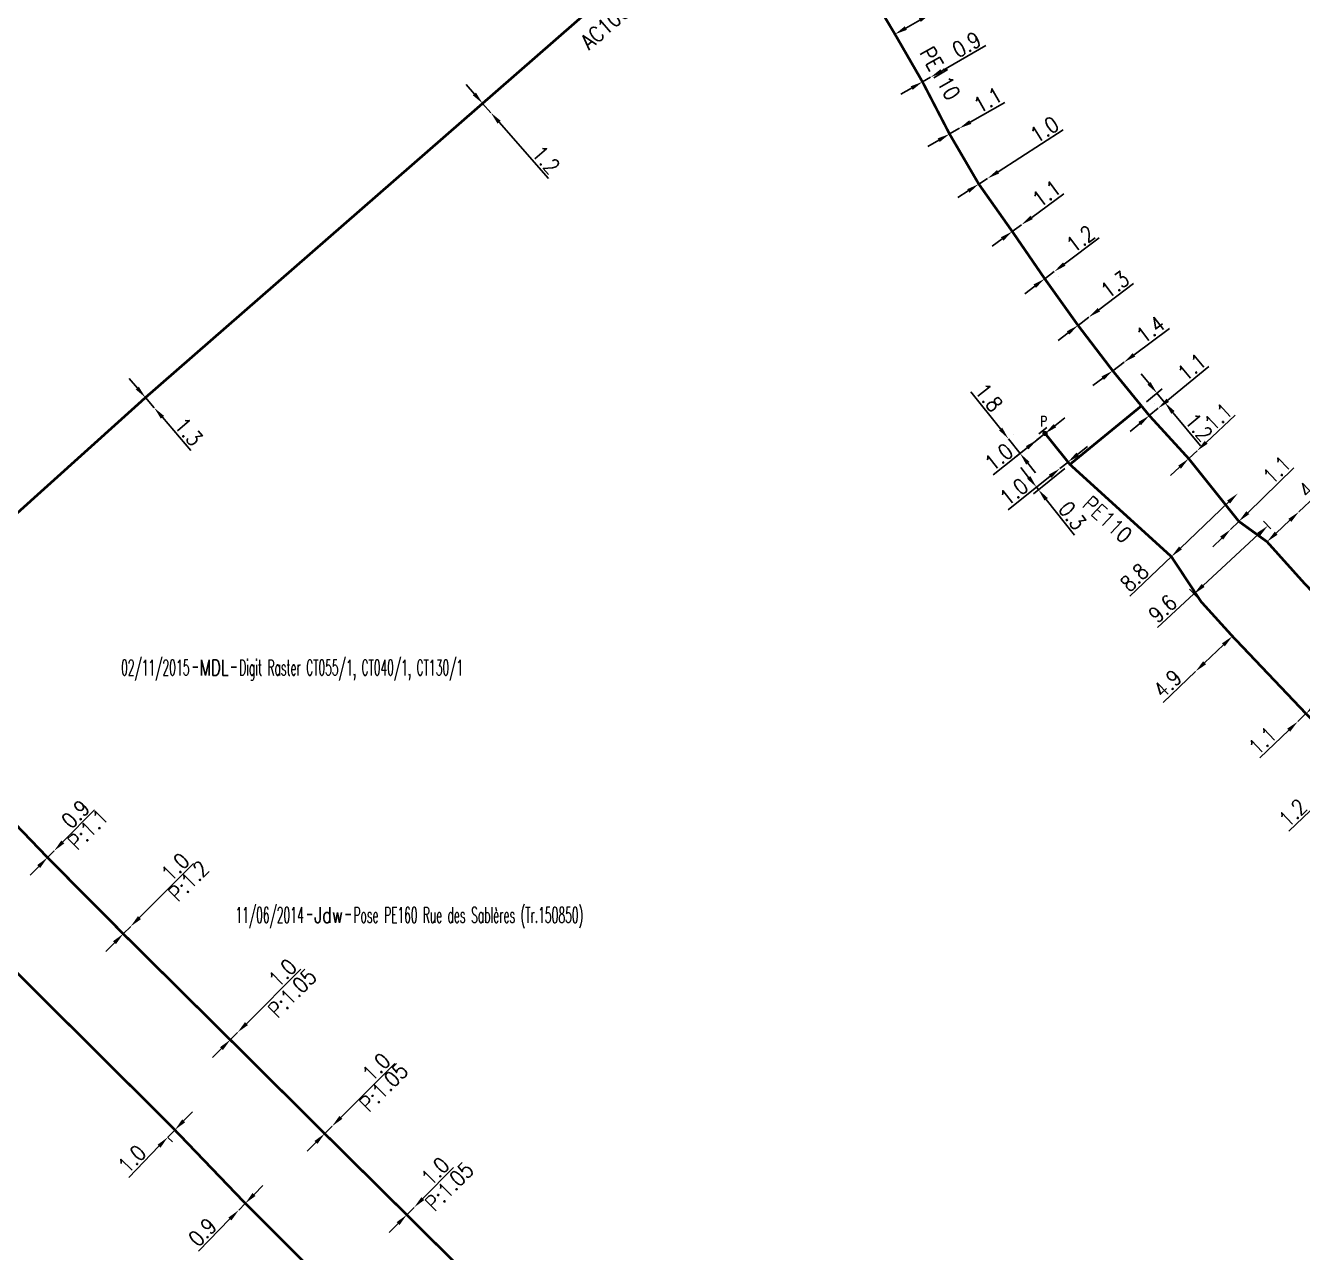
# Model space of a CAD drawing. Header units: millimetres. Extents: x 160996 to 162003, y 120996 to 122000.
# Drawn here: x 161512.5 to 161635.1, y 121206 to 121323.9 of the extents above; entities that cross this region are included whole.
import ezdxf
from ezdxf.enums import TextEntityAlignment as Align

# ---------------------------------------------------------------- set-up
doc = ezdxf.new("R2010")
doc.units = ezdxf.units.MM
doc.header["$PDMODE"] = 34
doc.linetypes.add('L_25_AP', pattern=[2000, 1000, 1000])
doc.linetypes.add('L_25_PE', pattern=[2000, 1000, 1000])
doc.layers.get('0').update_dxf_attribs({"linetype": 'CONTINUOUS'})
doc.layers.get('Defpoints').update_dxf_attribs({"linetype": 'CONTINUOUS'})
for name, color, linetype in [('L_150', 1, 'CONTINUOUS'), ('L_300', 7, 'CONTINUOUS'), ('L_340', 7, 'CONTINUOUS'), ('L_910', 7, 'CONTINUOUS')]:
    doc.layers.add(name, color=color, linetype=linetype)
doc.styles.add('G_ROMANS', font='ROMANS.SHX', dxfattribs={"width": 0.75})
doc.styles.get("Standard").update_dxf_attribs({"font": 'romans.shx', "width": 0.85})
doc.dimstyles.get("Standard").update_dxf_attribs({"dimtxt": 1.5, "dimasz": 1.2, "dimexe": 0.625, "dimexo": 0.625, "dimgap": 0.25, "dimtad": 1, "dimdec": 1, "dimzin": 0, "dimdsep": 46, "dimtxsty": 'Standard', "dimcen": -0.5, "dimadec": 0, "dimazin": 0, "dimtfac": 1, "dimtdec": 1, "dimtmove": 0, "dimatfit": 3, "dimfxl": 0, "dimtolj": 1, "dimtzin": 0, "dimarcsym": 0})

# ---------------------------------------------------------------- blocks, each defined once
blk = doc.blocks.new('GIS_MODF')
at = {"color": 0, "linetype": 'Continuous', "flags": 128}
for points in [[(-2.18, -0.01), (-1.68, -0.01)], [(1.52, -0.01), (2.02, -0.01)]]:
    blk.add_lwpolyline(points, dxfattribs=at)
at = {"color": 0, "linetype": 'Continuous', "width": 0.5}
blk.add_attdef('DATE', text='', height=1.5, dxfattribs=at).set_placement((-2.5, -0.8), align=Align.RIGHT)
at = {"color": 0, "linetype": 'Continuous', "width": 1.771291}
blk.add_attdef('USER', text='', height=1.5, dxfattribs=at).set_placement((-1.51, -0.8), (1.28, -0.8), align=Align.FIT)
at = {"color": 0, "linetype": 'Continuous', "width": 0.5}
blk.add_attdef('DESC', (2.29, -0.8), '', height=1.5, dxfattribs=at)
blk = doc.blocks.new('L_340_07')
at = {"color": 0, "linetype": 'Continuous', "const_width": 0.25, "flags": 128}
blk.add_lwpolyline([(0, 0), (0.35, 0)], dxfattribs=at)
at = {"color": 0, "linetype": 'Continuous', "flags": 128}
blk.add_lwpolyline([(0.35, -0.5), (0.35, 0.5)], dxfattribs=at)
at = {"color": 0, "linetype": 'Continuous', "width": 0.75, "flags": 3}
for tag, p in [('DEF_LEG', (0.72, -3.47)), ('DEF_COUP', (0.72, -5.97)), ('DEF_TYPE', (0.72, -8.47))]:
    blk.add_attdef(tag, text='', height=1.2, dxfattribs=at).set_placement(p, align=Align.MIDDLE)
blk = doc.blocks.new('*D1093')
at = {"layer": 'Defpoints', "color": 0, "linetype": 'Continuous', "transparency": 16777216}
for p in [(161599.41, 121325.02), (161599.41, 121325.02), (161595.98, 121323.06)]:
    blk.add_point(p, dxfattribs=at)
at = {"layer": 'L_150', "color": 0, "linetype": 'Continuous', "lineweight": -2, "transparency": 16777216}
for p, q in [((161599.41, 121325.02), (161603.2, 121327.19)), ((161597.02, 121323.65), (161598.36, 121324.42))]:
    blk.add_line(p, q, dxfattribs=at)
at = {"layer": 'L_150', "color": 0, "linetype": 'Continuous', "transparency": 16777216}
for points in [[(161598.26, 121324.59), (161598.46, 121324.25), (161599.41, 121325.02)], [(161596.92, 121323.83), (161597.12, 121323.48), (161595.98, 121323.06)]]:
    blk.add_solid(points, dxfattribs=at)
at = {"layer": 'L_150', "color": 0, "linetype": 'Continuous', "transparency": 16777216, "insert": (161601.33, 121327.27), "char_height": 1.5, "attachment_point": 5, "rotation": 29.7795}
blk.add_mtext('\\A1;4.0', dxfattribs=at)
blk = doc.blocks.new('*D1094')
at = {"layer": 'Defpoints', "color": 0, "linetype": 'Continuous', "transparency": 16777216}
for p in [(161598.62, 121318.49), (161599.4, 121318.93), (161599.4, 121318.93)]:
    blk.add_point(p, dxfattribs=at)
at = {"layer": 'L_150', "color": 0, "linetype": 'Continuous', "lineweight": -2, "transparency": 16777216}
for p, q in [((161600.45, 121319.53), (161604.71, 121321.97)), ((161598.62, 121318.49), (161599.4, 121318.93)), ((161597.58, 121317.89), (161596.54, 121317.29))]:
    blk.add_line(p, q, dxfattribs=at)
at = {"layer": 'L_150', "color": 0, "linetype": 'Continuous', "transparency": 16777216}
for points in [[(161600.35, 121319.7), (161600.54, 121319.36), (161599.4, 121318.93)], [(161597.48, 121318.06), (161597.68, 121317.72), (161598.62, 121318.49)]]:
    blk.add_solid(points, dxfattribs=at)
at = {"layer": 'L_150', "color": 0, "linetype": 'Continuous', "transparency": 16777216, "insert": (161602.86, 121322.07), "char_height": 1.5, "attachment_point": 5, "rotation": 29.7795}
blk.add_mtext('\\A1;0.9', dxfattribs=at)
blk = doc.blocks.new('*D1095')
at = {"layer": 'Defpoints', "color": 0, "linetype": 'Continuous', "transparency": 16777216}
for p in [(161601.22, 121313.48), (161602.17, 121314.03), (161602.17, 121314.03)]:
    blk.add_point(p, dxfattribs=at)
at = {"layer": 'L_150', "color": 0, "linetype": 'Continuous', "lineweight": -2, "transparency": 16777216}
for p, q in [((161603.21, 121314.62), (161606.53, 121316.52)), ((161601.22, 121313.48), (161602.17, 121314.03)), ((161600.18, 121312.89), (161599.13, 121312.29))]:
    blk.add_line(p, q, dxfattribs=at)
at = {"layer": 'L_150', "color": 0, "linetype": 'Continuous', "transparency": 16777216}
for points in [[(161603.11, 121314.8), (161603.31, 121314.45), (161602.17, 121314.03)], [(161600.08, 121313.06), (161600.27, 121312.71), (161601.22, 121313.48)]]:
    blk.add_solid(points, dxfattribs=at)
at = {"layer": 'L_150', "color": 0, "linetype": 'Continuous', "transparency": 16777216, "insert": (161604.9, 121316.74), "char_height": 1.5, "attachment_point": 5, "rotation": 29.7795}
blk.add_mtext('\\A1;1.1', dxfattribs=at)
blk = doc.blocks.new('*D1096')
at = {"layer": 'Defpoints', "color": 0, "linetype": 'Continuous', "transparency": 16777216}
for p in [(161604.03, 121308.67), (161604.87, 121309.21), (161604.87, 121309.21)]:
    blk.add_point(p, dxfattribs=at)
at = {"layer": 'L_150', "color": 0, "linetype": 'Continuous', "lineweight": -2, "transparency": 16777216}
for p, q in [((161605.88, 121309.86), (161612.13, 121313.88)), ((161604.03, 121308.67), (161604.87, 121309.21)), ((161603.02, 121308.02), (161602.02, 121307.37))]:
    blk.add_line(p, q, dxfattribs=at)
at = {"layer": 'L_150', "color": 0, "linetype": 'Continuous', "transparency": 16777216}
for points in [[(161605.78, 121310.02), (161605.99, 121309.69), (161604.87, 121309.21)], [(161602.92, 121308.18), (161603.13, 121307.85), (161604.03, 121308.67)]]:
    blk.add_solid(points, dxfattribs=at)
at = {"layer": 'L_150', "color": 0, "linetype": 'Continuous', "transparency": 16777216, "insert": (161610.33, 121313.91), "char_height": 1.5, "attachment_point": 5, "rotation": 32.7632}
blk.add_mtext('\\A1;1.0', dxfattribs=at)
blk = doc.blocks.new('*D1097')
at = {"layer": 'Defpoints', "color": 0, "linetype": 'Continuous', "transparency": 16777216}
for p in [(161608.14, 121304.76), (161608.14, 121304.76), (161607.25, 121304.11)]:
    blk.add_point(p, dxfattribs=at)
at = {"layer": 'L_150', "color": 0, "linetype": 'Continuous', "lineweight": -2, "transparency": 16777216}
for p, q in [((161609.11, 121305.46), (161612.19, 121307.72)), ((161607.25, 121304.11), (161608.14, 121304.76)), ((161606.28, 121303.4), (161605.31, 121302.69))]:
    blk.add_line(p, q, dxfattribs=at)
at = {"layer": 'L_150', "color": 0, "linetype": 'Continuous', "transparency": 16777216}
for points in [[(161608.99, 121305.63), (161609.22, 121305.3), (161608.14, 121304.76)], [(161606.16, 121303.56), (161606.4, 121303.24), (161607.25, 121304.11)]]:
    blk.add_solid(points, dxfattribs=at)
at = {"layer": 'L_150', "color": 0, "linetype": 'Continuous', "transparency": 16777216, "insert": (161610.54, 121307.76), "char_height": 1.5, "attachment_point": 5, "rotation": 36.2138}
blk.add_mtext('\\A1;1.1', dxfattribs=at)
blk = doc.blocks.new('*D1098')
at = {"layer": 'Defpoints', "color": 0, "linetype": 'Continuous', "transparency": 16777216}
for p in [(161610.36, 121299.58), (161611.28, 121300.27), (161611.28, 121300.27)]:
    blk.add_point(p, dxfattribs=at)
at = {"layer": 'L_150', "color": 0, "linetype": 'Continuous', "lineweight": -2, "transparency": 16777216}
for p, q in [((161612.24, 121300.98), (161615.6, 121303.49)), ((161610.36, 121299.58), (161611.28, 121300.27)), ((161611.65, 121299.77), (161611.66, 121299.77)), ((161609.4, 121298.86), (161608.44, 121298.14)), ((161610.73, 121299.08), (161610.73, 121299.08))]:
    blk.add_line(p, q, dxfattribs=at)
at = {"layer": 'L_150', "color": 0, "linetype": 'Continuous', "transparency": 16777216}
for points in [[(161612.12, 121301.14), (161612.36, 121300.82), (161611.28, 121300.27)], [(161609.28, 121299.02), (161609.52, 121298.7), (161610.36, 121299.58)]]:
    blk.add_solid(points, dxfattribs=at)
at = {"layer": 'L_150', "color": 0, "linetype": 'Continuous', "transparency": 16777216, "insert": (161613.81, 121303.4), "char_height": 1.5, "attachment_point": 5, "rotation": 36.7208}
blk.add_mtext('\\A1;1.2', dxfattribs=at)
blk = doc.blocks.new('*D1099')
at = {"layer": 'Defpoints', "color": 0, "linetype": 'Continuous', "transparency": 16777216}
for p in [(161614.6, 121295.88), (161614.6, 121295.88), (161613.56, 121295.1)]:
    blk.add_point(p, dxfattribs=at)
at = {"layer": 'L_150', "color": 0, "linetype": 'Continuous', "lineweight": -2, "transparency": 16777216}
for p, q in [((161615.56, 121296.6), (161618.9, 121299.12)), ((161613.56, 121295.1), (161614.6, 121295.88)), ((161612.6, 121294.37), (161611.64, 121293.65))]:
    blk.add_line(p, q, dxfattribs=at)
at = {"layer": 'L_150', "color": 0, "linetype": 'Continuous', "transparency": 16777216}
for points in [[(161615.44, 121296.76), (161615.68, 121296.44), (161614.6, 121295.88)], [(161612.48, 121294.53), (161612.72, 121294.21), (161613.56, 121295.1)]]:
    blk.add_solid(points, dxfattribs=at)
at = {"layer": 'L_150', "color": 0, "linetype": 'Continuous', "transparency": 16777216, "insert": (161617.11, 121299.02), "char_height": 1.5, "attachment_point": 5, "rotation": 36.9665}
blk.add_mtext('\\A1;1.3', dxfattribs=at)
blk = doc.blocks.new('*D1100')
at = {"layer": 'Defpoints', "color": 0, "linetype": 'Continuous', "transparency": 16777216}
for p in [(161617.98, 121291.55), (161617.98, 121291.55), (161616.89, 121290.74)]:
    blk.add_point(p, dxfattribs=at)
at = {"layer": 'L_150', "color": 0, "linetype": 'Continuous', "lineweight": -2, "transparency": 16777216}
for p, q in [((161618.94, 121292.27), (161622.34, 121294.81)), ((161616.52, 121291.24), (161616.52, 121291.24)), ((161616.89, 121290.74), (161617.98, 121291.55)), ((161615.93, 121290.02), (161614.97, 121289.31))]:
    blk.add_line(p, q, dxfattribs=at)
at = {"layer": 'L_150', "color": 0, "linetype": 'Continuous', "transparency": 16777216}
for points in [[(161618.82, 121292.43), (161619.06, 121292.11), (161617.98, 121291.55)], [(161615.81, 121290.18), (161616.05, 121289.86), (161616.89, 121290.74)]]:
    blk.add_solid(points, dxfattribs=at)
at = {"layer": 'L_150', "color": 0, "linetype": 'Continuous', "transparency": 16777216, "insert": (161620.52, 121294.7), "char_height": 1.5, "attachment_point": 5, "rotation": 36.7484}
blk.add_mtext('\\A1;1.4', dxfattribs=at)
blk = doc.blocks.new('*D1101')
at = {"layer": 'Defpoints', "color": 0, "linetype": 'Continuous', "transparency": 16777216}
for p in [(161619.65, 121287.36), (161621.91, 121287.67), (161621.26, 121287.13)]:
    blk.add_point(p, dxfattribs=at)
at = {"layer": 'L_150', "color": 0, "linetype": 'Continuous', "lineweight": -2, "transparency": 16777216}
for p, q in [((161620.38, 121289.52), (161619.62, 121290.44)), ((161620.13, 121287.76), (161621.63, 121288.99)), ((161621.14, 121288.59), (161621.91, 121287.67)), ((161621.74, 121287.53), (161622.39, 121288.07)), ((161622.67, 121286.74), (161625.34, 121283.51))]:
    blk.add_line(p, q, dxfattribs=at)
at = {"layer": 'L_150', "color": 0, "linetype": 'Continuous', "transparency": 16777216}
for points in [[(161620.53, 121289.65), (161620.23, 121289.39), (161621.14, 121288.59)], [(161622.83, 121286.87), (161622.52, 121286.61), (161621.91, 121287.67)]]:
    blk.add_solid(points, dxfattribs=at)
at = {"layer": 'L_150', "color": 0, "linetype": 'Continuous', "transparency": 16777216, "insert": (161625.16, 121285.3), "char_height": 1.5, "attachment_point": 5, "rotation": 309.5326}
blk.add_mtext('\\A1;1.2', dxfattribs=at)
blk = doc.blocks.new('*D1102')
at = {"layer": 'Defpoints', "color": 0, "linetype": 'Continuous', "transparency": 16777216}
for p in [(161620.41, 121286.43), (161621.26, 121287.13), (161621.26, 121287.13)]:
    blk.add_point(p, dxfattribs=at)
at = {"layer": 'L_150', "color": 0, "linetype": 'Continuous', "lineweight": -2, "transparency": 16777216}
for p, q in [((161622.19, 121287.9), (161626.13, 121291.16)), ((161620.86, 121287.62), (161620.86, 121287.62)), ((161620.41, 121286.43), (161621.26, 121287.13)), ((161619.49, 121285.67), (161618.56, 121284.91))]:
    blk.add_line(p, q, dxfattribs=at)
at = {"layer": 'L_150', "color": 0, "linetype": 'Continuous', "transparency": 16777216}
for points in [[(161622.06, 121288.05), (161622.31, 121287.74), (161621.26, 121287.13)], [(161619.36, 121285.82), (161619.61, 121285.51), (161620.41, 121286.43)]]:
    blk.add_solid(points, dxfattribs=at)
at = {"layer": 'L_150', "color": 0, "linetype": 'Continuous', "transparency": 16777216, "insert": (161624.48, 121291.09), "char_height": 1.5, "attachment_point": 5, "rotation": 39.5326}
blk.add_mtext('\\A1;1.1', dxfattribs=at)
blk = doc.blocks.new('*D1103')
at = {"layer": 'Defpoints', "color": 0, "linetype": 'Continuous', "transparency": 16777216}
for p in [(161625, 121283.05), (161625, 121283.05), (161624.19, 121282.3)]:
    blk.add_point(p, dxfattribs=at)
at = {"layer": 'L_150', "color": 0, "linetype": 'Continuous', "lineweight": -2, "transparency": 16777216}
for p, q in [((161625.87, 121283.86), (161628.67, 121286.47)), ((161624.19, 121282.3), (161625, 121283.05)), ((161623.32, 121281.48), (161622.44, 121280.66))]:
    blk.add_line(p, q, dxfattribs=at)
at = {"layer": 'L_150', "color": 0, "linetype": 'Continuous', "transparency": 16777216}
for points in [[(161625.74, 121284.01), (161626.01, 121283.72), (161625, 121283.05)], [(161623.18, 121281.62), (161623.45, 121281.33), (161624.19, 121282.3)]]:
    blk.add_solid(points, dxfattribs=at)
at = {"layer": 'L_150', "color": 0, "linetype": 'Continuous', "transparency": 16777216, "insert": (161627.03, 121286.31), "char_height": 1.5, "attachment_point": 5, "rotation": 43.0328}
blk.add_mtext('\\A1;1.1', dxfattribs=at)
blk = doc.blocks.new('*D1104')
at = {"layer": 'Defpoints', "color": 0, "linetype": 'Continuous', "transparency": 16777216}
for p in [(161629.01, 121276.27), (161628.22, 121275.5), (161628.22, 121275.5)]:
    blk.add_point(p, dxfattribs=at)
at = {"layer": 'L_150', "color": 0, "linetype": 'Continuous', "lineweight": -2, "transparency": 16777216}
for p, q in [((161629.87, 121277.1), (161634.3, 121281.41)), ((161628.22, 121275.5), (161629.01, 121276.27)), ((161627.36, 121274.66), (161626.5, 121273.83))]:
    blk.add_line(p, q, dxfattribs=at)
at = {"layer": 'L_150', "color": 0, "linetype": 'Continuous', "transparency": 16777216}
for points in [[(161629.73, 121277.25), (161630.01, 121276.96), (161629.01, 121276.27)], [(161627.22, 121274.81), (161627.5, 121274.52), (161628.22, 121275.5)]]:
    blk.add_solid(points, dxfattribs=at)
at = {"layer": 'L_150', "color": 0, "linetype": 'Continuous', "transparency": 16777216, "insert": (161632.66, 121281.21), "char_height": 1.5, "attachment_point": 5, "rotation": 44.1867}
blk.add_mtext('\\A1;1.1', dxfattribs=at)
blk = doc.blocks.new('*D1105')
at = {"layer": 'Defpoints', "color": 0, "linetype": 'Continuous', "transparency": 16777216}
for p in [(161634.78, 121277.19), (161634.78, 121277.19), (161631.72, 121274.31)]:
    blk.add_point(p, dxfattribs=at)
at = {"layer": 'L_150', "color": 0, "linetype": 'Continuous', "lineweight": -2, "transparency": 16777216}
for p, q in [((161634.78, 121277.19), (161637.97, 121280.19)), ((161632.6, 121275.13), (161633.91, 121276.37))]:
    blk.add_line(p, q, dxfattribs=at)
at = {"layer": 'L_150', "color": 0, "linetype": 'Continuous', "transparency": 16777216}
for points in [[(161633.77, 121276.51), (161634.05, 121276.22), (161634.78, 121277.19)], [(161632.46, 121275.28), (161632.73, 121274.99), (161631.72, 121274.31)]]:
    blk.add_solid(points, dxfattribs=at)
at = {"layer": 'L_150', "color": 0, "linetype": 'Continuous', "transparency": 16777216, "insert": (161636.13, 121279.83), "char_height": 1.5, "attachment_point": 5, "rotation": 43.264}
blk.add_mtext('\\A1;4.2', dxfattribs=at)
blk = doc.blocks.new('*D1117')
at = {"layer": 'Defpoints', "color": 0, "linetype": 'Continuous', "transparency": 16777216}
for p in [(161634.67, 121257.04), (161634.67, 121257.04), (161635.46, 121257.8)]:
    blk.add_point(p, dxfattribs=at)
at = {"layer": 'L_150', "color": 0, "linetype": 'Continuous', "lineweight": -2, "transparency": 16777216}
for p, q in [((161636.33, 121258.63), (161637.2, 121259.46)), ((161635.46, 121257.8), (161634.67, 121257.04)), ((161633.8, 121256.22), (161631.03, 121253.57))]:
    blk.add_line(p, q, dxfattribs=at)
at = {"layer": 'L_150', "color": 0, "linetype": 'Continuous', "transparency": 16777216}
for points in [[(161636.19, 121258.78), (161636.47, 121258.49), (161635.46, 121257.8)], [(161633.66, 121256.36), (161633.94, 121256.07), (161634.67, 121257.04)]]:
    blk.add_solid(points, dxfattribs=at)
at = {"layer": 'L_150', "color": 0, "linetype": 'Continuous', "transparency": 16777216, "insert": (161631.29, 121255.2), "char_height": 1.5, "attachment_point": 5, "rotation": 43.6959}
blk.add_mtext('\\A1;1.1', dxfattribs=at)
blk = doc.blocks.new('*D1118')
at = {"layer": 'Defpoints', "color": 0, "linetype": 'Continuous', "transparency": 16777216}
for p in [(161639.52, 121251.98), (161639.52, 121251.98), (161640.35, 121252.77)]:
    blk.add_point(p, dxfattribs=at)
at = {"layer": 'L_150', "color": 0, "linetype": 'Continuous', "lineweight": -2, "transparency": 16777216}
for p, q in [((161641.21, 121253.6), (161642.08, 121254.43)), ((161640.35, 121252.77), (161639.52, 121251.98)), ((161638.65, 121251.15), (161633.82, 121246.52))]:
    blk.add_line(p, q, dxfattribs=at)
at = {"layer": 'L_150', "color": 0, "linetype": 'Continuous', "transparency": 16777216}
for points in [[(161641.08, 121253.74), (161641.35, 121253.46), (161640.35, 121252.77)], [(161638.51, 121251.29), (161638.79, 121251), (161639.52, 121251.98)]]:
    blk.add_solid(points, dxfattribs=at)
at = {"layer": 'L_150', "color": 0, "linetype": 'Continuous', "transparency": 16777216, "insert": (161634.2, 121248.27), "char_height": 1.5, "attachment_point": 5, "rotation": 43.7573}
blk.add_mtext('\\A1;1.2', dxfattribs=at)
blk = doc.blocks.new('*D1119')
at = {"layer": 'Defpoints', "color": 0, "linetype": 'Continuous', "transparency": 16777216}
for p in [(161628.39, 121265.24), (161624.85, 121261.85), (161624.85, 121261.85)]:
    blk.add_point(p, dxfattribs=at)
at = {"layer": 'L_150', "color": 0, "linetype": 'Continuous', "lineweight": -2, "transparency": 16777216}
for p, q in [((161627.53, 121264.41), (161625.72, 121262.68)), ((161624.85, 121261.85), (161621.73, 121258.87))]:
    blk.add_line(p, q, dxfattribs=at)
at = {"layer": 'L_150', "color": 0, "linetype": 'Continuous', "transparency": 16777216}
for points in [[(161627.39, 121264.55), (161627.66, 121264.26), (161628.39, 121265.24)], [(161625.58, 121262.83), (161625.86, 121262.54), (161624.85, 121261.85)]]:
    blk.add_solid(points, dxfattribs=at)
at = {"layer": 'L_150', "color": 0, "linetype": 'Continuous', "transparency": 16777216, "insert": (161622.17, 121260.67), "char_height": 1.5, "attachment_point": 5, "rotation": 43.6959}
blk.add_mtext('\\A1;4.9', dxfattribs=at)
blk = doc.blocks.new('*D1120')
at = {"layer": 'Defpoints', "color": 0, "linetype": 'Continuous', "transparency": 16777216}
for p in [(161628.9, 121278.95), (161628.9, 121278.95), (161622.53, 121272.88)]:
    blk.add_point(p, dxfattribs=at)
at = {"layer": 'L_150', "color": 0, "linetype": 'Continuous', "lineweight": -2, "transparency": 16777216}
for p, q in [((161628.03, 121278.13), (161623.4, 121273.71)), ((161622.53, 121272.88), (161618.53, 121269.07))]:
    blk.add_line(p, q, dxfattribs=at)
at = {"layer": 'L_150', "color": 0, "linetype": 'Continuous', "transparency": 16777216}
for points in [[(161627.89, 121278.27), (161628.17, 121277.98), (161628.9, 121278.95)], [(161623.26, 121273.85), (161623.53, 121273.57), (161622.53, 121272.88)]]:
    blk.add_solid(points, dxfattribs=at)
at = {"layer": 'L_150', "color": 0, "linetype": 'Continuous', "transparency": 16777216, "insert": (161618.98, 121270.89), "char_height": 1.5, "attachment_point": 5, "rotation": 43.6267}
blk.add_mtext('\\A1;8.8', dxfattribs=at)
blk = doc.blocks.new('*D1121')
at = {"layer": 'Defpoints', "color": 0, "linetype": 'Continuous', "transparency": 16777216}
for p in [(161631.79, 121275.84), (161632.49, 121275.08), (161625.38, 121268.56)]:
    blk.add_point(p, dxfattribs=at)
at = {"layer": 'L_150', "color": 0, "linetype": 'Continuous', "lineweight": -2, "transparency": 16777216}
for p, q in [((161632.07, 121275.54), (161631.37, 121276.3)), ((161630.91, 121275.03), (161625.58, 121270.12)), ((161624.7, 121269.3), (161621.2, 121266.08)), ((161624.96, 121269.02), (161624.27, 121269.76))]:
    blk.add_line(p, q, dxfattribs=at)
at = {"layer": 'L_150', "color": 0, "linetype": 'Continuous', "transparency": 16777216}
for points in [[(161630.78, 121275.18), (161631.05, 121274.88), (161631.79, 121275.84)], [(161625.44, 121270.26), (161625.72, 121269.97), (161624.7, 121269.3)]]:
    blk.add_solid(points, dxfattribs=at)
at = {"layer": 'L_150', "color": 0, "linetype": 'Continuous', "transparency": 16777216, "insert": (161621.69, 121267.89), "char_height": 1.5, "attachment_point": 5, "rotation": 42.6569}
blk.add_mtext('\\A1;9.6', dxfattribs=at)
blk = doc.blocks.new('*D1122')
at = {"layer": 'Defpoints', "color": 0, "linetype": 'Continuous', "transparency": 16777216}
for p in [(161611.82, 121281.35), (161612.78, 121281.74), (161609.57, 121279.56)]:
    blk.add_point(p, dxfattribs=at)
at = {"layer": 'L_150', "color": 0, "linetype": 'Continuous', "lineweight": -2, "transparency": 16777216}
for p, q in [((161608.82, 121280.49), (161608.07, 121281.43)), ((161612.3, 121281.35), (161609.27, 121278.93)), ((161611.33, 121280.96), (161609.08, 121279.17)), ((161609.57, 121279.56), (161609.75, 121279.32)), ((161610.5, 121278.38), (161613.23, 121274.96))]:
    blk.add_line(p, q, dxfattribs=at)
at = {"layer": 'L_150', "color": 0, "linetype": 'Continuous', "transparency": 16777216}
for points in [[(161608.98, 121280.62), (161608.66, 121280.37), (161609.57, 121279.56)], [(161610.66, 121278.51), (161610.35, 121278.26), (161609.75, 121279.32)]]:
    blk.add_solid(points, dxfattribs=at)
at = {"layer": 'L_150', "color": 0, "linetype": 'Continuous', "transparency": 16777216, "insert": (161613.02, 121276.83), "char_height": 1.5, "attachment_point": 5, "rotation": 308.5547}
blk.add_mtext('\\A1;0.3', dxfattribs=at)
blk = doc.blocks.new('*D1123')
at = {"layer": 'Defpoints', "color": 0, "linetype": 'Continuous', "transparency": 16777216}
for p in [(161611.82, 121281.35), (161611.82, 121281.35), (161612.6, 121281.97)]:
    blk.add_point(p, dxfattribs=at)
at = {"layer": 'L_150', "color": 0, "linetype": 'Continuous', "lineweight": -2, "transparency": 16777216}
for p, q in [((161613.54, 121282.72), (161614.47, 121283.47)), ((161612.6, 121281.97), (161611.82, 121281.35)), ((161610.88, 121280.6), (161606.85, 121277.39))]:
    blk.add_line(p, q, dxfattribs=at)
at = {"layer": 'L_150', "color": 0, "linetype": 'Continuous', "transparency": 16777216}
for points in [[(161613.41, 121282.88), (161613.66, 121282.56), (161612.6, 121281.97)], [(161610.75, 121280.76), (161611, 121280.44), (161611.82, 121281.35)]]:
    blk.add_solid(points, dxfattribs=at)
at = {"layer": 'L_150', "color": 0, "linetype": 'Continuous', "transparency": 16777216, "insert": (161607.4, 121279.11), "char_height": 1.5, "attachment_point": 5, "rotation": 38.5547}
blk.add_mtext('\\A1;1.0', dxfattribs=at)
blk = doc.blocks.new('*D1124')
at = {"layer": 'Defpoints', "color": 0, "linetype": 'Continuous', "transparency": 16777216}
for p in [(161606.87, 121284.21), (161606.87, 121284.21), (161610.4, 121284.71)]:
    blk.add_point(p, dxfattribs=at)
at = {"layer": 'L_340', "color": 0, "linetype": 'Continuous', "lineweight": -2, "transparency": 16777216}
for p, q in [((161606.13, 121285.15), (161603.28, 121288.72)), ((161607.99, 121282.8), (161606.87, 121284.21)), ((161607.36, 121284.6), (161607.36, 121284.6)), ((161609.91, 121284.32), (161607.5, 121282.41)), ((161608.74, 121281.86), (161609.49, 121280.92))]:
    blk.add_line(p, q, dxfattribs=at)
at = {"layer": 'L_340', "color": 0, "linetype": 'Continuous', "transparency": 16777216}
for points in [[(161606.28, 121285.27), (161605.97, 121285.02), (161606.87, 121284.21)], [(161608.9, 121281.98), (161608.58, 121281.73), (161607.99, 121282.8)]]:
    blk.add_solid(points, dxfattribs=at)
at = {"layer": 'L_340', "color": 0, "linetype": 'Continuous', "transparency": 16777216, "insert": (161605, 121288.17), "char_height": 1.5, "attachment_point": 5, "rotation": 308.4963}
blk.add_mtext('\\A1;1.8', dxfattribs=at)
blk = doc.blocks.new('*D1125')
at = {"layer": 'Defpoints', "color": 0, "linetype": 'Continuous', "transparency": 16777216}
for p in [(161609.62, 121284.09), (161609.62, 121284.09), (161610.4, 121284.71)]:
    blk.add_point(p, dxfattribs=at)
at = {"layer": 'L_340', "color": 0, "linetype": 'Continuous', "lineweight": -2, "transparency": 16777216}
for p, q in [((161611.34, 121285.46), (161612.28, 121286.21)), ((161610.4, 121284.71), (161609.62, 121284.09)), ((161608.68, 121283.34), (161605.4, 121280.74))]:
    blk.add_line(p, q, dxfattribs=at)
at = {"layer": 'L_340', "color": 0, "linetype": 'Continuous', "transparency": 16777216}
for points in [[(161611.22, 121285.62), (161611.46, 121285.3), (161610.4, 121284.71)], [(161608.55, 121283.5), (161608.8, 121283.19), (161609.62, 121284.09)]]:
    blk.add_solid(points, dxfattribs=at)
at = {"layer": 'L_340', "color": 0, "linetype": 'Continuous', "transparency": 16777216, "insert": (161605.95, 121282.45), "char_height": 1.5, "attachment_point": 5, "rotation": 38.4963}
blk.add_mtext('\\A1;1.0', dxfattribs=at)
blk = doc.blocks.new('*D1127')
at = {"layer": 'Defpoints', "color": 0, "linetype": 'Continuous', "transparency": 16777216}
for p in [(161556.37, 121316.42), (161557.16, 121315.52), (161557.16, 121315.52)]:
    blk.add_point(p, dxfattribs=at)
at = {"layer": 'L_150', "color": 0, "linetype": 'Continuous', "lineweight": -2, "transparency": 16777216}
for p, q in [((161555.58, 121317.32), (161554.78, 121318.22)), ((161556.37, 121316.42), (161557.16, 121315.52)), ((161557.95, 121314.61), (161562.69, 121309.21))]:
    blk.add_line(p, q, dxfattribs=at)
at = {"layer": 'L_150', "color": 0, "linetype": 'Continuous', "transparency": 16777216}
for points in [[(161555.73, 121317.45), (161555.43, 121317.19), (161556.37, 121316.42)], [(161558.1, 121314.75), (161557.8, 121314.48), (161557.16, 121315.52)]]:
    blk.add_solid(points, dxfattribs=at)
at = {"layer": 'L_150', "color": 0, "linetype": 'Continuous', "transparency": 16777216, "insert": (161562.46, 121311), "char_height": 1.5, "attachment_point": 5, "rotation": 311.2879}
blk.add_mtext('\\A1;1.2', dxfattribs=at)
blk = doc.blocks.new('*D1128')
at = {"layer": 'Defpoints', "color": 0, "linetype": 'Continuous', "transparency": 16777216}
for p in [(161523.98, 121288.16), (161524.83, 121287.17), (161524.83, 121287.17)]:
    blk.add_point(p, dxfattribs=at)
at = {"layer": 'L_150', "color": 0, "linetype": 'Continuous', "lineweight": -2, "transparency": 16777216}
for p, q in [((161523.2, 121289.07), (161522.41, 121289.98)), ((161523.98, 121288.16), (161524.83, 121287.17)), ((161525.61, 121286.27), (161528.35, 121283.09))]:
    blk.add_line(p, q, dxfattribs=at)
at = {"layer": 'L_150', "color": 0, "linetype": 'Continuous', "transparency": 16777216}
for points in [[(161523.35, 121289.2), (161523.05, 121288.94), (161523.98, 121288.16)], [(161525.77, 121286.4), (161525.46, 121286.13), (161524.83, 121287.17)]]:
    blk.add_solid(points, dxfattribs=at)
at = {"layer": 'L_150', "color": 0, "linetype": 'Continuous', "transparency": 16777216, "insert": (161528.13, 121284.88), "char_height": 1.5, "attachment_point": 5, "rotation": 310.797}
blk.add_mtext('\\A1;1.3', dxfattribs=at)
blk = doc.blocks.new('*D1139')
at = {"layer": 'Defpoints', "color": 0, "linetype": 'Continuous', "transparency": 16777216}
for p in [(161549.79, 121210.37), (161549.79, 121210.37), (161549.08, 121209.66)]:
    blk.add_point(p, dxfattribs=at)
at = {"layer": 'L_150', "color": 0, "linetype": 'Continuous', "lineweight": -2, "transparency": 16777216}
for p, q in [((161550.63, 121211.22), (161553.58, 121214.2)), ((161549.08, 121209.66), (161549.79, 121210.37)), ((161548.24, 121208.81), (161547.4, 121207.95))]:
    blk.add_line(p, q, dxfattribs=at)
at = {"layer": 'L_150', "color": 0, "linetype": 'Continuous', "transparency": 16777216}
for points in [[(161550.49, 121211.36), (161550.77, 121211.08), (161549.79, 121210.37)], [(161548.1, 121208.95), (161548.38, 121208.67), (161549.08, 121209.66)]]:
    blk.add_solid(points, dxfattribs=at)
at = {"layer": 'L_150', "color": 0, "linetype": 'Continuous', "transparency": 16777216, "insert": (161551.81, 121213.84), "char_height": 1.5, "attachment_point": 5, "rotation": 45.3272}
blk.add_mtext('\\A1;1.0', dxfattribs=at)
blk = doc.blocks.new('*D1140')
at = {"layer": 'Defpoints', "color": 0, "linetype": 'Continuous', "transparency": 16777216}
for p in [(161541.2, 121217.46), (161541.91, 121218.17), (161541.91, 121218.17)]:
    blk.add_point(p, dxfattribs=at)
at = {"layer": 'L_150', "color": 0, "linetype": 'Continuous', "lineweight": -2, "transparency": 16777216}
for p, q in [((161542.75, 121219.02), (161547.92, 121224.21)), ((161541.2, 121217.46), (161541.91, 121218.17)), ((161540.36, 121216.61), (161539.51, 121215.76))]:
    blk.add_line(p, q, dxfattribs=at)
at = {"layer": 'L_150', "color": 0, "linetype": 'Continuous', "transparency": 16777216}
for points in [[(161542.61, 121219.16), (161542.9, 121218.88), (161541.91, 121218.17)], [(161540.21, 121216.75), (161540.5, 121216.47), (161541.2, 121217.46)]]:
    blk.add_solid(points, dxfattribs=at)
at = {"layer": 'L_150', "color": 0, "linetype": 'Continuous', "transparency": 16777216, "insert": (161546.16, 121223.85), "char_height": 1.5, "attachment_point": 5, "rotation": 45.1486}
blk.add_mtext('\\A1;1.0', dxfattribs=at)
blk = doc.blocks.new('*D1141')
at = {"layer": 'Defpoints', "color": 0, "linetype": 'Continuous', "transparency": 16777216}
for p in [(161532.83, 121227.18), (161532.83, 121227.18), (161532.13, 121226.47)]:
    blk.add_point(p, dxfattribs=at)
at = {"layer": 'L_150', "color": 0, "linetype": 'Continuous', "lineweight": -2, "transparency": 16777216}
for p, q in [((161533.68, 121228.02), (161538.91, 121233.25)), ((161532.13, 121226.47), (161532.83, 121227.18)), ((161531.28, 121225.62), (161530.43, 121224.77))]:
    blk.add_line(p, q, dxfattribs=at)
at = {"layer": 'L_150', "color": 0, "linetype": 'Continuous', "transparency": 16777216}
for points in [[(161533.54, 121228.17), (161533.82, 121227.88), (161532.83, 121227.18)], [(161531.14, 121225.76), (161531.42, 121225.48), (161532.13, 121226.47)]]:
    blk.add_solid(points, dxfattribs=at)
at = {"layer": 'L_150', "color": 0, "linetype": 'Continuous', "transparency": 16777216, "insert": (161537.15, 121232.9), "char_height": 1.5, "attachment_point": 5, "rotation": 45.007}
blk.add_mtext('\\A1;1.0', dxfattribs=at)
blk = doc.blocks.new('*D1142')
at = {"layer": 'Defpoints', "color": 0, "linetype": 'Continuous', "transparency": 16777216}
for p in [(161522.56, 121237.36), (161522.56, 121237.36), (161521.85, 121236.65)]:
    blk.add_point(p, dxfattribs=at)
at = {"layer": 'L_150', "color": 0, "linetype": 'Continuous', "lineweight": -2, "transparency": 16777216}
for p, q in [((161523.4, 121238.21), (161528.61, 121243.42)), ((161521.85, 121236.65), (161522.56, 121237.36)), ((161521, 121235.8), (161520.16, 121234.95))]:
    blk.add_line(p, q, dxfattribs=at)
at = {"layer": 'L_150', "color": 0, "linetype": 'Continuous', "transparency": 16777216}
for points in [[(161523.26, 121238.35), (161523.55, 121238.06), (161522.56, 121237.36)], [(161520.86, 121235.94), (161521.15, 121235.66), (161521.85, 121236.65)]]:
    blk.add_solid(points, dxfattribs=at)
at = {"layer": 'L_150', "color": 0, "linetype": 'Continuous', "transparency": 16777216, "insert": (161526.85, 121243.07), "char_height": 1.5, "attachment_point": 5, "rotation": 45.0862}
blk.add_mtext('\\A1;1.0', dxfattribs=at)
blk = doc.blocks.new('*D1143')
at = {"layer": 'Defpoints', "color": 0, "linetype": 'Continuous', "transparency": 16777216}
for p in [(161515.21, 121244.62), (161515.21, 121244.62), (161514.57, 121243.98)]:
    blk.add_point(p, dxfattribs=at)
at = {"layer": 'L_150', "color": 0, "linetype": 'Continuous', "lineweight": -2, "transparency": 16777216}
for p, q in [((161516.05, 121245.48), (161519.07, 121248.55)), ((161514.57, 121243.98), (161515.21, 121244.62)), ((161513.73, 121243.12), (161512.89, 121242.27))]:
    blk.add_line(p, q, dxfattribs=at)
at = {"layer": 'L_150', "color": 0, "linetype": 'Continuous', "transparency": 16777216}
for points in [[(161515.9, 121245.62), (161516.19, 121245.34), (161515.21, 121244.62)], [(161513.59, 121243.26), (161513.87, 121242.98), (161514.57, 121243.98)]]:
    blk.add_solid(points, dxfattribs=at)
at = {"layer": 'L_150', "color": 0, "linetype": 'Continuous', "transparency": 16777216, "insert": (161517.27, 121248.14), "char_height": 1.5, "attachment_point": 5, "rotation": 45.4468}
blk.add_mtext('\\A1;0.9', dxfattribs=at)
blk = doc.blocks.new('*D1163')
at = {"layer": 'Defpoints', "color": 0, "linetype": 'Continuous', "transparency": 16777216}
for p in [(161532.94, 121210.11), (161532.94, 121210.11), (161533.57, 121210.76)]:
    blk.add_point(p, dxfattribs=at)
at = {"layer": 'L_150', "color": 0, "linetype": 'Continuous', "lineweight": -2, "transparency": 16777216}
for p, q in [((161534.41, 121211.61), (161535.25, 121212.47)), ((161533.57, 121210.76), (161532.94, 121210.11)), ((161532.1, 121209.26), (161529.08, 121206.17))]:
    blk.add_line(p, q, dxfattribs=at)
at = {"layer": 'L_150', "color": 0, "linetype": 'Continuous', "transparency": 16777216}
for points in [[(161534.26, 121211.75), (161534.55, 121211.47), (161533.57, 121210.76)], [(161531.95, 121209.4), (161532.24, 121209.12), (161532.94, 121210.11)]]:
    blk.add_solid(points, dxfattribs=at)
at = {"layer": 'L_150', "color": 0, "linetype": 'Continuous', "transparency": 16777216, "insert": (161529.46, 121207.99), "char_height": 1.5, "attachment_point": 5, "rotation": 45.6197}
blk.add_mtext('\\A1;0.9', dxfattribs=at)
blk = doc.blocks.new('*D1164')
at = {"layer": 'Defpoints', "color": 0, "linetype": 'Continuous', "transparency": 16777216}
for p in [(161525.69, 121217.53), (161526.39, 121218.24), (161526.12, 121217.11)]:
    blk.add_point(p, dxfattribs=at)
at = {"layer": 'L_150', "color": 0, "linetype": 'Continuous', "lineweight": -2, "transparency": 16777216}
for p, q in [((161527.65, 121218.69), (161528.49, 121219.55)), ((161526.82, 121217.83), (161526.12, 121217.11)), ((161526.84, 121217.81), (161527.26, 121217.4)), ((161525.28, 121216.25), (161522.37, 121213.25)), ((161526.14, 121217.09), (161526.57, 121216.68))]:
    blk.add_line(p, q, dxfattribs=at)
at = {"layer": 'L_150', "color": 0, "linetype": 'Continuous', "transparency": 16777216}
for points in [[(161527.51, 121218.83), (161527.8, 121218.55), (161526.82, 121217.83)], [(161525.14, 121216.39), (161525.43, 121216.11), (161526.12, 121217.11)]]:
    blk.add_solid(points, dxfattribs=at)
at = {"layer": 'L_150', "color": 0, "linetype": 'Continuous', "transparency": 16777216, "insert": (161522.69, 121215.02), "char_height": 1.5, "attachment_point": 5, "rotation": 45.8507}
blk.add_mtext('\\A1;1.0', dxfattribs=at)
blk = doc.blocks.new('L_300_12')
at = {"color": 0, "linetype": 'Continuous', "const_width": 0.248, "flags": 128}
blk.add_lwpolyline([(-0.13, 0, 1), (0.13, 0, 1)], format="xyb", close=True, dxfattribs=at)
at = {"linetype": 'Continuous', "style": 'G_ROMANS', "width": 0.75}
blk.add_attdef('P', text='', height=1, dxfattribs=at).set_placement((0, 1.33), align=Align.MIDDLE_CENTER)
at = {"color": 0, "linetype": 'Continuous', "width": 0.75, "flags": 3}
for tag, p in [('DEF_LEG', (0, -5)), ('DEF_COUP', (0, -7.5)), ('DEF_TYPE', (0, -10))]:
    blk.add_attdef(tag, text='', height=1.2, dxfattribs=at).set_placement(p, align=Align.MIDDLE)

msp = doc.modelspace()

# ---------------------------------------------------------------- linework, layer by layer
at = {"layer": 'L_150', "linetype": 'L_25_AP', "const_width": 0.25, "flags": 128}
for points in [[(161758.04, 121000), (161755.48, 121002.66), (161749.18, 121009.11), (161743.55, 121014.84), (161737.92, 121020.56), (161730.63, 121027.77), (161723.62, 121034.91), (161717.05, 121041.41), (161701.25, 121057.15), (161689.22, 121069.39), (161689.22, 121069.39), (161678.1, 121080.38), (161666.4, 121091.91), (161650.32, 121107.96), (161639.2, 121118.93), (161630.85, 121127.08), (161626.54, 121131.28), (161615.51, 121142.53), (161615.51, 121142.53), (161607.76, 121150.32), (161598.03, 121160.07), (161586.34, 121171.8), (161577.28, 121181.11), (161569.01, 121189.45), (161560.86, 121197.97), (161549.08, 121209.66), (161541.2, 121217.46), (161532.13, 121226.47), (161521.85, 121236.65), (161514.57, 121243.98), (161502.87, 121256.17), (161499.41, 121259.54), (161499.41, 121259.54), (161491.17, 121267.54), (161490.83, 121267.88), (161489.89, 121271.42), (161489.15, 121274.23), (161487, 121282.42), (161485.38, 121287.3), (161485.32, 121288.07), (161483.47, 121293.81), (161480.32, 121303.37), (161478.64, 121308.36), (161478.13, 121309.87), (161469.61, 121335.12), (161467.59, 121340.8), (161465.01, 121348.09), (161465.01, 121348.09), (161465.01, 121348.09), (161464.15, 121348.46), (161464.04, 121348.8), (161463.01, 121351.88), (161463.79, 121353.19), (161452.53, 121388.09), (161452.08, 121389.27), (161452.08, 121389.27)], [(161495.91, 121262.94), (161502.59, 121268.89), (161502.59, 121268.89), (161523.98, 121288.16), (161556.37, 121316.42), (161573.36, 121331.25), (161575.58, 121333.19), (161577.81, 121333.74), (161579.07, 121334.05), (161579.07, 121334.05), (161579.79, 121332.79), (161579.95, 121332.53)], [(161483.88, 121261.37), (161484.85, 121260.39), (161485.43, 121259.79), (161484.94, 121259.3), (161490.22, 121254.2), (161492.51, 121251.92), (161497.4, 121247.07), (161526.39, 121218.24), (161533.57, 121210.76), (161547.04, 121197.33), (161557.48, 121187.06), (161573.55, 121170.96), (161581.21, 121163.1), (161589.17, 121154.86), (161601.52, 121142.5), (161609.59, 121134.43), (161609.59, 121134.43), (161630.92, 121113.24), (161630.92, 121113.24), (161660.58, 121083.9), (161668.77, 121076.17), (161671.66, 121072.85), (161676.18, 121068.26), (161683.22, 121061.21), (161699.63, 121044.54), (161708.22, 121035.8), (161713.95, 121030.04), (161722.77, 121021.18), (161730.04, 121013.65), (161736.57, 121007.17), (161741.74, 121001.96), (161743.69, 121000)]]:
    msp.add_lwpolyline(points, dxfattribs=at)
at = {"layer": 'L_150', "linetype": 'L_25_PE', "const_width": 0.25, "flags": 128}
for points in [[(161913.23, 121044.8), (161905.37, 121040.33), (161898.19, 121036.21), (161892.51, 121032.86), (161885.09, 121028.87), (161882.13, 121026.87), (161876.16, 121022.85), (161873.37, 121023.27), (161871, 121023.63), (161867.38, 121027.49), (161866.23, 121028.95), (161865.74, 121029.53), (161850.29, 121045.14), (161850.29, 121045.14), (161850.29, 121045.14), (161844.75, 121050.9), (161840.95, 121054.88), (161837.18, 121058.89), (161833.31, 121063.06), (161829.04, 121067.05), (161829.04, 121067.05), (161824.07, 121072.43), (161821.3, 121075.29), (161821.3, 121075.29), (161811.81, 121084.66), (161807.58, 121089.37), (161803.54, 121093.85), (161799.09, 121098.86), (161794.48, 121103.77), (161786.58, 121112.03), (161782.32, 121116.26), (161777.41, 121121.45), (161773.3, 121125.76), (161768.29, 121130.92), (161763.27, 121136.3), (161759.97, 121139.76), (161755.06, 121144.76), (161750.88, 121149.94), (161747.78, 121152.73), (161743.62, 121157.03), (161739.45, 121161.34), (161735.24, 121165.79), (161731.05, 121169.96), (161726.02, 121175.08), (161720.66, 121180.86), (161715.35, 121186.75), (161714.54, 121187.63), (161710.77, 121191.63), (161706.44, 121196.15), (161701.85, 121201.06), (161696.4, 121206.71), (161688.69, 121214.59), (161685.4, 121218.07), (161682.06, 121221.57), (161676.45, 121227.12), (161672.34, 121231.51), (161668.89, 121235.07), (161665.47, 121238.73), (161661.98, 121242.37), (161658.18, 121246.36), (161654.34, 121250.33), (161650.55, 121254.3), (161646.53, 121258.29), (161642.88, 121262.12), (161639.28, 121266.24), (161635.4, 121270.21), (161631.72, 121274.31), (161629.01, 121276.27), (161624.19, 121282.3), (161620.41, 121286.43), (161619.65, 121287.36), (161616.89, 121290.74), (161613.56, 121295.1), (161610.36, 121299.58), (161607.25, 121304.11), (161604.03, 121308.67), (161601.22, 121313.48), (161598.62, 121318.49), (161595.98, 121323.06), (161594.95, 121324.79), (161593.1, 121327.77), (161590.36, 121332.49), (161589.68, 121333.6), (161586.98, 121336.9), (161586.88, 121337.08)], [(161619.65, 121287.36), (161612.78, 121281.74)], [(161837.08, 121000), (161839, 121001.2), (161847.89, 121006.76), (161860.76, 121015.35), (161861.98, 121016.16), (161862, 121018.1), (161862.04, 121020.81), (161860.26, 121022.69), (161859.58, 121023.42), (161845.52, 121037.75), (161845.52, 121037.75), (161843.87, 121039.33), (161840.37, 121043.23), (161836.92, 121046.79), (161828.22, 121055.94), (161823.86, 121060.44), (161820.4, 121063.94), (161816.85, 121067.72), (161807.92, 121077.29), (161802.85, 121082.52), (161799.02, 121086.47), (161791.45, 121094.41), (161787.8, 121098.3), (161780.27, 121106.23), (161775.61, 121111.5), (161771.28, 121115.96), (161765.53, 121121.73), (161759.58, 121128.5), (161756.2, 121131.67), (161750.71, 121137.37), (161746.2, 121142.05), (161740.71, 121147.85), (161734.25, 121154.47), (161731.84, 121157.23), (161725.67, 121163.68), (161715.21, 121174.5), (161715.21, 121174.5), (161701.5, 121188.82), (161701.5, 121188.82), (161696.62, 121193.83), (161691.56, 121199.34), (161686.37, 121204.74), (161681.77, 121209.39), (161678.57, 121212.73), (161675.64, 121215.82), (161672.74, 121218.85), (161669.54, 121222.34), (161665.47, 121226.62), (161661.56, 121230.53), (161657.9, 121234.58), (161649.93, 121242.58), (161646.45, 121246.33), (161643.14, 121249.86), (161640.35, 121252.77), (161635.46, 121257.8), (161628.39, 121265.24), (161625.38, 121268.56), (161622.53, 121272.88), (161612.78, 121281.74), (161612.6, 121281.97), (161610.4, 121284.71)]]:
    msp.add_lwpolyline(points, dxfattribs=at)

# ---------------------------------------------------------------- block references
at = {"layer": 'L_300', "ltscale": 0.5}
ref = msp.add_blockref('L_300_12', (161610.4, 121284.71), dxfattribs=dict(at, rotation=308.7029714356886))
ref.add_attrib('P', 'P', dxfattribs={"layer": '0', "linetype": 'Continuous', "height": 1, "style": 'G_ROMANS', "width": 0.75}).set_placement((161610.25, 121285.88), align=Align.MIDDLE_CENTER)
at = {"layer": 'L_340', "rotation": 128.4962899997199}
msp.add_blockref('L_340_07', (161610.4, 121284.71), dxfattribs=at)
at = {"layer": 'L_910', "ltscale": 0.5}
ref = msp.add_blockref('GIS_MODF', (161530.7, 121262.28), dxfattribs=at)
ref.add_attrib('DATE', '02/11/2015', dxfattribs={"layer": '0', "color": 0, "linetype": 'Continuous', "height": 1.5, "width": 0.5}).set_placement((161528.2, 121261.48), align=Align.RIGHT)
ref.add_attrib('USER', 'MDL', dxfattribs={"layer": '0', "color": 0, "linetype": 'Continuous', "height": 1.5, "width": 0.638826}).set_placement((161529.2, 121261.48), (161531.98, 121261.48), align=Align.FIT)
ref.add_attrib('DESC', 'Digit Raster CT055/1, CT040/1, CT130/1', (161532.99, 121261.48), dxfattribs={"layer": '0', "color": 0, "linetype": 'Continuous', "height": 1.5, "width": 0.5})
at = {"layer": 'L_910'}
ref = msp.add_blockref('GIS_MODF', (161541.68, 121238.51), dxfattribs=at)
ref.add_attrib('DATE', '11/06/2014', dxfattribs={"layer": '0', "color": 0, "linetype": 'Continuous', "height": 1.5, "width": 0.5}).set_placement((161539.18, 121237.71), align=Align.RIGHT)
ref.add_attrib('USER', 'Jdw', dxfattribs={"layer": '0', "color": 0, "linetype": 'Continuous', "height": 1.5, "width": 0.721637}).set_placement((161540.18, 121237.71), (161542.96, 121237.71), align=Align.FIT)
ref.add_attrib('DESC', 'Pose PE160 Rue des Sablères (Tr.150850)', (161543.97, 121237.71), dxfattribs={"layer": '0', "color": 0, "linetype": 'Continuous', "height": 1.5, "width": 0.5})

# ---------------------------------------------------------------- texts
at = {"layer": 'L_150', "linetype": 'Continuous', "width": 0.85}
for s, rotation, p in [('AC100', 41.1142, (161566.6, 121321.48)), ('PE110', 300.03, (161598.3, 121321.29)), ('PE110', 317.7372, (161613.85, 121277.74)), ('P:1.1', 45.0862, (161517.44, 121244.58)), ('P:1.2', 45.0862, (161527.1, 121239.62)), ('P:1.05', 45.0862, (161536.66, 121228.47)), ('P:1.05', 45.0862, (161545.45, 121219.43)), ('P:1.05', 45.0862, (161551.75, 121209.9))]:
    msp.add_text(s, height=1.5, rotation=rotation, dxfattribs=at).set_placement(p)

# ---------------------------------------------------------------- dimensions: what is measured, and where the dimension line sits
at = {"layer": 'L_150', "linetype": 'Continuous'}
for base, p1, p2, angle, picture, middle in [((161599.4052, 121325.0174), (161595.9768, 121323.0556), (161599.4052, 121325.0174), 209.7795, '*D1093', (161601.823, 121326.401)), ((161599.4, 121318.93), (161598.62, 121318.49), (161599.4, 121318.93), 209.7795, '*D1094', (161603.36, 121321.2)), ((161557.16, 121315.52), (161556.37, 121316.42), (161557.16, 121315.52), 131.2879, '*D1127', (161561.71, 121310.34)), ((161602.17, 121314.03), (161601.22, 121313.48), (161602.17, 121314.03), 209.7795, '*D1095', (161605.39, 121315.87)), ((161604.87, 121309.21), (161604.03, 121308.67), (161604.87, 121309.21), 212.7632, '*D1096', (161610.87, 121313.07)), ((161608.14, 121304.76), (161607.25, 121304.11), (161608.14, 121304.76), 216.2138, '*D1097', (161611.13, 121306.95)), ((161611.28, 121300.27), (161610.36, 121299.58), (161611.28, 121300.27), 216.7208, '*D1098', (161614.4, 121302.6)), ((161614.6, 121295.88), (161613.56, 121295.1), (161614.6, 121295.88), 216.9665, '*D1099', (161617.71, 121298.22)), ((161617.9765, 121291.5493), (161616.8948, 121290.7416), (161617.9765, 121291.5493), 216.7484, '*D1100', (161621.1215, 121293.8976)), ((161621.26, 121287.13), (161620.41, 121286.43), (161621.26, 121287.13), 219.5326, '*D1102', (161625.12, 121290.32)), ((161524.83, 121287.17), (161523.98, 121288.16), (161524.83, 121287.17), 130.797, '*D1128', (161527.37, 121284.23)), ((161621.91, 121287.67), (161619.65, 121287.36), (161621.26, 121287.13), 129.5326, '*D1101', (161624.39, 121284.66)), ((161625, 121283.05), (161624.19, 121282.3), (161625, 121283.05), 223.0328, '*D1103', (161627.71, 121285.58)), ((161611.82, 121281.35), (161612.6, 121281.97), (161611.82, 121281.35), 38.5547, '*D1123', (161608.02, 121278.33)), ((161628.22, 121275.5), (161629.01, 121276.27), (161628.22, 121275.5), 44.1867, '*D1104', (161633.36, 121280.49)), ((161609.57, 121279.56), (161612.78, 121281.74), (161611.82, 121281.35), 308.5547, '*D1122', (161612.24, 121276.21)), ((161634.78, 121277.19), (161631.72, 121274.31), (161634.78, 121277.19), 223.264, '*D1105', (161636.81, 121279.1)), ((161628.9, 121278.95), (161622.53, 121272.88), (161628.9, 121278.95), 223.6267, '*D1120', (161619.67, 121270.16)), ((161631.79, 121275.84), (161625.38, 121268.56), (161632.49, 121275.08), 222.6569, '*D1121', (161622.37, 121267.16)), ((161624.85, 121261.85), (161628.39, 121265.24), (161624.85, 121261.85), 43.6959, '*D1119', (161622.86, 121259.95)), ((161634.67, 121257.04), (161635.46, 121257.8), (161634.67, 121257.04), 43.6959, '*D1117', (161631.98, 121254.48)), ((161639.5172, 121251.9751), (161640.3478, 121252.7704), (161639.5172, 121251.9751), 43.7573, '*D1118', (161634.8946, 121247.5488)), ((161515.21, 121244.62), (161514.57, 121243.98), (161515.21, 121244.62), 225.4468, '*D1143', (161517.98, 121247.44)), ((161522.56, 121237.36), (161521.85, 121236.65), (161522.56, 121237.36), 225.0862, '*D1142', (161527.55, 121242.37)), ((161532.83, 121227.18), (161532.13, 121226.47), (161532.83, 121227.18), 225.007, '*D1141', (161537.85, 121232.2)), ((161541.91, 121218.17), (161541.2, 121217.46), (161541.91, 121218.17), 225.1486, '*D1140', (161546.86, 121223.15)), ((161526.12, 121217.11), (161526.39, 121218.24), (161525.69, 121217.53), 45.8507, '*D1164', (161523.41, 121214.32)), ((161549.79, 121210.37), (161549.08, 121209.66), (161549.79, 121210.37), 225.3272, '*D1139', (161552.53, 121213.14)), ((161532.94, 121210.11), (161533.57, 121210.76), (161532.94, 121210.11), 45.6197, '*D1163', (161530.17, 121207.29))]:
    dim = msp.add_linear_dim(base=base, p1=p1, p2=p2, angle=angle, dimstyle='Standard', dxfattribs=at)
    dim.commit()
    dim.dimension.update_dxf_attribs({"geometry": picture, "text_midpoint": middle, "dimtype": 160})
at = {"layer": 'L_340', "linetype": 'Continuous'}
for base, p2, angle, picture, middle in [((161606.87, 121284.21), (161606.87, 121284.21), 308.4963, '*D1124', (161604.21, 121287.55)), ((161609.62, 121284.09), (161609.62, 121284.09), 38.4963, '*D1125', (161606.57, 121281.67))]:
    dim = msp.add_linear_dim(base=base, p1=(161610.4, 121284.71), p2=p2, angle=angle, dimstyle='Standard', dxfattribs=at)
    dim.commit()
    dim.dimension.update_dxf_attribs({"geometry": picture, "text_midpoint": middle, "dimtype": 160})

doc.saveas('drawing.dxf')
